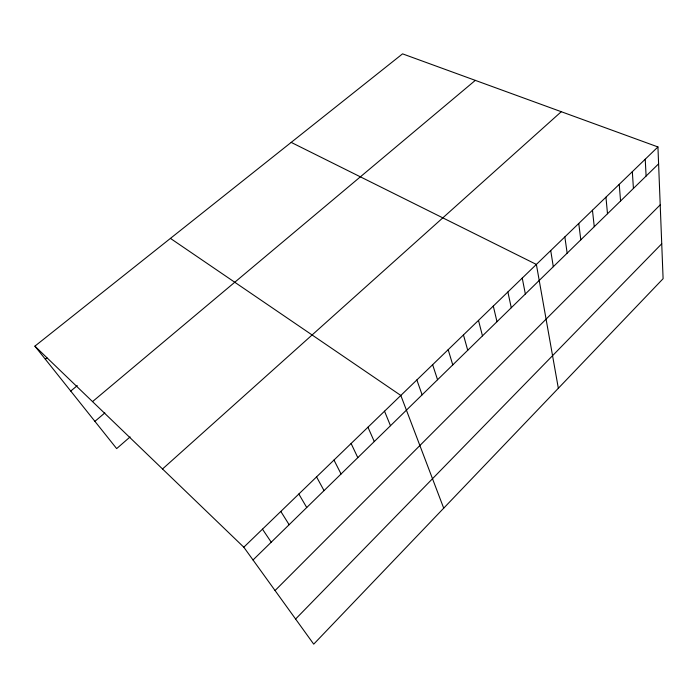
<?xml version="1.0" encoding="UTF-8"?>
<svg xmlns="http://www.w3.org/2000/svg" width="698" height="698" viewBox="0 0 698 698"><rect width="100%" height="100%" fill="white"/><g stroke="black" fill="none" stroke-linecap="round" stroke-linejoin="round"><path stroke-width="1.05" d="M295.603 619.03L661.73 243.785M275.064 590.543L660.212 204.863M253.025 559.979L658.598 163.856M657.935 146.938L663.1 278.694L313.716 644.149L243.811 547.206L657.935 146.938L402.554 53.851L34.9 346.147L116.662 448.605L130.098 436.922M162.529 468.977L561.279 111.715M94.911 421.348L104.848 412.919M92.529 401.612L475.312 80.375M70.734 391.055L77.312 385.619M45.344 359.234L46.984 357.917M291.188 142.392L536.378 264.429L558.339 388.271M170.434 238.393L400.827 395.452L443.71 508.179M34.9 346.147L243.811 547.206M262.474 529.171L271.234 542.198M280.814 511.442L289.138 524.713M298.84 494.018L306.736 507.525M316.56 476.891L324.038 490.615M333.984 460.061L341.06 473.994M351.111 443.5L357.804 457.644M367.959 427.22L374.276 441.555M384.528 411.201L390.479 425.728M416.863 379.948L422.116 394.832M432.638 364.705L437.559 379.747M448.168 349.689L452.766 364.897M463.455 334.918L467.73 350.274M478.496 320.382L482.466 335.878M493.303 306.073L496.985 321.708M507.882 291.973L511.276 307.748M522.244 278.101L525.35 293.998M550.722 250.565L553.296 266.706M564.848 236.919L567.16 253.165M578.755 223.473L580.806 239.833M592.454 210.238L594.26 226.693M605.943 197.194L607.504 213.754M619.239 184.351L620.566 201.007M632.327 171.699L633.426 188.443M645.231 159.231L646.104 176.053"/></g></svg>
